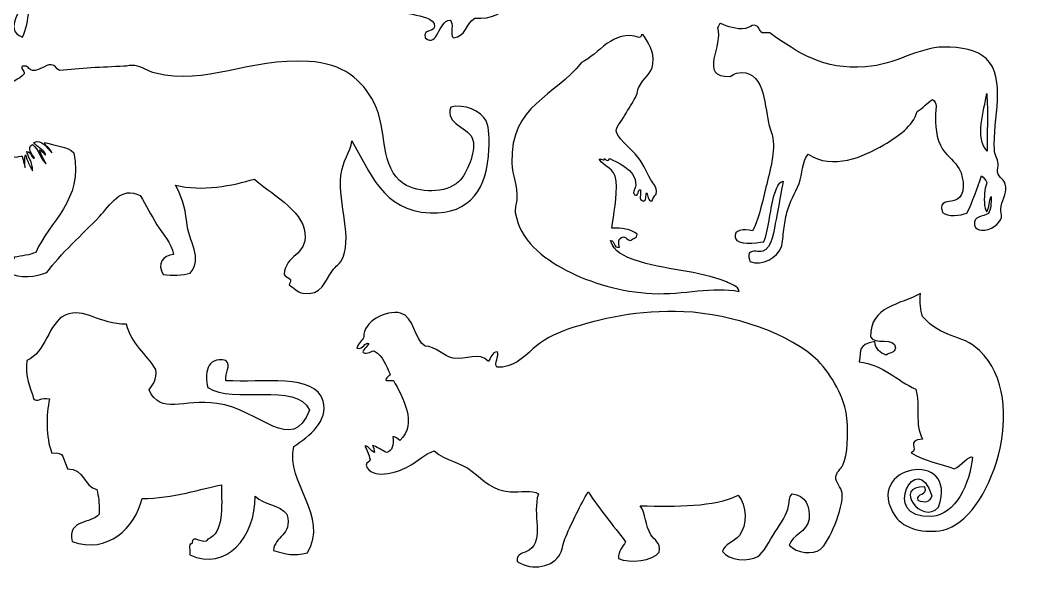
# Model space of a CAD drawing. Header units: centimetres. Extents: x -64 to 65, y -66 to 66.
# Drawn here: x 45.02 to 64.57, y 0.47 to 11.12 of the extents above; entities that cross this region are included whole.
import ezdxf

# ---------------------------------------------------------------- set-up
doc = ezdxf.new("R2010")
doc.units = ezdxf.units.CM
doc.header["$MEASUREMENT"] = 0
doc.layers.add('Layer 1', color=7, linetype='Continuous')

msp = doc.modelspace()

# ---------------------------------------------------------------- linework, layer by layer
at = {"layer": 'Layer 1'}
for points, knots in [([(48.98311, 15.5121), (48.43563, 15.17513), (47.43384, 15.29281), (46.92296, 14.9192), (46.92296, 14.9192), (46.8053, 14.89531), (46.81152, 14.99582), (46.75363, 15.03223), (46.75363, 15.03223), (46.61086, 14.89316), (46.45698, 14.76489), (46.33051, 14.60911), (46.33051, 14.60911), (46.49159, 14.48865), (46.31199, 14.40588), (46.33051, 14.24227), (46.33051, 14.24227), (46.3484, 14.08373), (46.52146, 13.97533), (46.52813, 13.8187), (46.52813, 13.8187), (46.53469, 13.65611), (46.19491, 13.05347), (46.07662, 12.85937), (46.07662, 12.85937), (45.97089, 12.68599), (45.77084, 12.56153), (45.7098, 12.40786), (45.7098, 12.40786), (46.0109, 12.12359), (45.72112, 11.64626), (45.31457, 11.75886), (45.31457, 11.75886), (45.14341, 11.52134), (45.22461, 11.09251), (45.06068, 10.79932), (45.06068, 10.79932), (44.68505, 10.92762), (45.05907, 11.40196), (45.1736, 11.56137), (45.1736, 11.56137), (45.15698, 11.76986), (44.81342, 11.79124), (44.66589, 11.70255), (44.66589, 11.70255), (44.69163, 11.41807), (44.59035, 11.1541), (44.49656, 10.91216), (44.49656, 10.91216), (44.18139, 11.11705), (44.63692, 11.46654), (44.55257, 11.70255), (44.55257, 11.70255), (44.39464, 11.72901), (44.3613, 11.63058), (44.24235, 11.61788), (44.24235, 11.61788), (43.80129, 11.89159), (42.9782, 11.78343), (43.05715, 12.57721), (43.05715, 12.57721), (43.58357, 12.76287), (44.30276, 12.46651), (44.60917, 12.88775), (44.60917, 12.88775), (44.34022, 13.00607), (43.96639, 13.1644), (43.67789, 13.16969), (43.67789, 13.16969), (43.58412, 13.16059), (43.75221, 13.04671), (43.64966, 13.02872), (43.64966, 13.02872), (43.56531, 13.21689), (43.40548, 13.44806), (43.08554, 13.48021), (43.08554, 13.48021), (43.00275, 13.80578), (42.48925, 13.93447), (42.18252, 14.12921), (42.18252, 14.12921), (42.06896, 14.14868), (42.0211, 14.10214), (41.9286, 14.10087), (41.9286, 14.10087), (41.0297, 14.42493), (39.81617, 14.43403), (38.73958, 14.58074), (38.73958, 14.58074), (39.02843, 14.89443), (39.64694, 14.74563), (40.20704, 14.83453), (40.20704, 14.83453), (40.51282, 14.88345), (40.96399, 15.00008), (41.39221, 14.97595), (41.39221, 14.97595), (41.79715, 15.13258), (42.38392, 15.08983), (42.80329, 15.11692), (42.80329, 15.11692), (43.64742, 15.17134), (43.97841, 14.61038), (44.43995, 14.2702), (44.43995, 14.2702), (44.68667, 14.20673), (44.85336, 14.06277), (45.08905, 13.98826), (45.08905, 13.98826), (45.55876, 14.07335), (45.52289, 14.66416), (46.07663, 14.66543), (46.07663, 14.66543), (46.42083, 14.92345), (46.68639, 15.25982), (47.0363, 15.51212), (47.0363, 15.51212), (47.16084, 15.55236), (47.10983, 15.41645), (47.20553, 15.42745), (47.20553, 15.42745), (47.29676, 15.47616), (47.13187, 15.50135), (47.1773, 15.5966), (47.1773, 15.5966), (47.61759, 15.76401), (48.72919, 16.05592), (48.98311, 15.5121)], [0, 0, 0, 0, 0.03030303, 0.03030303, 0.03030303, 0.03030303, 0.06060606, 0.06060606, 0.06060606, 0.06060606, 0.09090909, 0.09090909, 0.09090909, 0.09090909, 0.12121212, 0.12121212, 0.12121212, 0.12121212, 0.15151515, 0.15151515, 0.15151515, 0.15151515, 0.18181818, 0.18181818, 0.18181818, 0.18181818, 0.21212121, 0.21212121, 0.21212121, 0.21212121, 0.24242424, 0.24242424, 0.24242424, 0.24242424, 0.27272727, 0.27272727, 0.27272727, 0.27272727, 0.3030303, 0.3030303, 0.3030303, 0.3030303, 0.33333333, 0.33333333, 0.33333333, 0.33333333, 0.36363636, 0.36363636, 0.36363636, 0.36363636, 0.39393939, 0.39393939, 0.39393939, 0.39393939, 0.42424242, 0.42424242, 0.42424242, 0.42424242, 0.45454545, 0.45454545, 0.45454545, 0.45454545, 0.48484848, 0.48484848, 0.48484848, 0.48484848, 0.51515152, 0.51515152, 0.51515152, 0.51515152, 0.54545455, 0.54545455, 0.54545455, 0.54545455, 0.57575758, 0.57575758, 0.57575758, 0.57575758, 0.60606061, 0.60606061, 0.60606061, 0.60606061, 0.63636364, 0.63636364, 0.63636364, 0.63636364, 0.66666667, 0.66666667, 0.66666667, 0.66666667, 0.6969697, 0.6969697, 0.6969697, 0.6969697, 0.72727273, 0.72727273, 0.72727273, 0.72727273, 0.75757576, 0.75757576, 0.75757576, 0.75757576, 0.78787879, 0.78787879, 0.78787879, 0.78787879, 0.81818182, 0.81818182, 0.81818182, 0.81818182, 0.84848485, 0.84848485, 0.84848485, 0.84848485, 0.87878788, 0.87878788, 0.87878788, 0.87878788, 0.90909091, 0.90909091, 0.90909091, 0.90909091, 0.93939394, 0.93939394, 0.93939394, 0.93939394, 1, 1, 1, 1]), ([(48.22658, 14.72226), (49.60427, 14.71176), (51.313, 14.75592), (52.40369, 14.346), (52.40369, 14.346), (52.9717, 13.89832), (53.41421, 13.32505), (54.1841, 13.07899), (54.1841, 13.07899), (54.47551, 13.18482), (54.95155, 13.25264), (55.14274, 13.01067), (55.14274, 13.01067), (55.27437, 13.08438), (55.3974, 13.16683), (55.55382, 13.21615), (55.55382, 13.21615), (55.43052, 13.379), (55.54546, 13.63663), (55.72487, 13.69542), (55.72487, 13.69542), (55.80321, 13.62531), (55.71497, 13.38901), (55.79319, 13.31865), (55.79319, 13.31865), (57.10835, 14.31518), (59.40346, 13.51873), (60.79231, 13.07899), (60.79231, 13.07899), (60.76405, 12.89407), (60.62845, 12.9064), (60.44981, 12.94183), (60.44981, 12.94183), (59.38357, 12.63952), (58.32693, 12.93569), (57.19697, 12.77078), (57.19697, 12.77078), (56.66479, 13.06203), (55.8876, 12.75408), (55.34811, 12.63388), (55.34811, 12.63388), (55.26913, 12.57583), (55.16073, 12.54784), (55.17679, 12.39401), (55.17679, 12.39401), (54.78354, 12.45973), (54.64757, 11.99409), (54.35513, 11.84616), (54.35513, 11.84616), (54.33074, 11.63941), (54.51399, 11.64018), (54.49229, 11.43547), (54.49229, 11.43547), (54.35063, 11.25748), (54.13912, 11.14961), (53.80731, 11.16168), (53.80731, 11.16168), (53.63906, 11.06741), (53.63446, 10.80981), (53.39662, 10.78491), (53.39662, 10.78491), (53.31148, 10.83679), (53.41755, 11.08), (53.3283, 11.12752), (53.3283, 11.12752), (53.0924, 11.10646), (53.0924, 10.58147), (52.84877, 10.78491), (52.84877, 10.78491), (52.79382, 10.98806), (53.0748, 10.85553), (53.01982, 11.0592), (53.01982, 11.0592), (52.84183, 11.33736), (52.15789, 11.10979), (52.23263, 11.64091), (52.23263, 11.64091), (52.66319, 11.82638), (53.10909, 11.99664), (53.39661, 12.32565), (53.39661, 12.32565), (52.19448, 13.73519), (50.04101, 14.3059), (47.78144, 14.55143), (47.78144, 14.55143), (47.73448, 14.6858), (48.24865, 15.31943), (48.22658, 14.72226)], [0, 0, 0, 0, 0.04347826, 0.04347826, 0.04347826, 0.04347826, 0.08695652, 0.08695652, 0.08695652, 0.08695652, 0.13043478, 0.13043478, 0.13043478, 0.13043478, 0.17391304, 0.17391304, 0.17391304, 0.17391304, 0.2173913, 0.2173913, 0.2173913, 0.2173913, 0.26086957, 0.26086957, 0.26086957, 0.26086957, 0.30434783, 0.30434783, 0.30434783, 0.30434783, 0.34782609, 0.34782609, 0.34782609, 0.34782609, 0.39130435, 0.39130435, 0.39130435, 0.39130435, 0.43478261, 0.43478261, 0.43478261, 0.43478261, 0.47826087, 0.47826087, 0.47826087, 0.47826087, 0.52173913, 0.52173913, 0.52173913, 0.52173913, 0.56521739, 0.56521739, 0.56521739, 0.56521739, 0.60869565, 0.60869565, 0.60869565, 0.60869565, 0.65217391, 0.65217391, 0.65217391, 0.65217391, 0.69565217, 0.69565217, 0.69565217, 0.69565217, 0.73913043, 0.73913043, 0.73913043, 0.73913043, 0.7826087, 0.7826087, 0.7826087, 0.7826087, 0.82608696, 0.82608696, 0.82608696, 0.82608696, 0.86956522, 0.86956522, 0.86956522, 0.86956522, 0.91304348, 0.91304348, 0.91304348, 0.91304348, 1, 1, 1, 1]), ([(56.20938, 8.43717), (56.32363, 8.25873), (56.51169, 8.30266), (56.53842, 8.01601), (56.53842, 8.01601), (56.56422, 7.73931), (56.48566, 7.34773), (56.45947, 7.10788), (56.45947, 7.10788), (56.64653, 7.11349), (56.83184, 7.08933), (56.94646, 6.9894), (56.94646, 6.9894), (56.945, 6.90748), (56.85804, 6.91111), (56.81483, 6.87095), (56.81483, 6.87095), (56.75133, 6.87325), (56.74673, 6.93448), (56.6832, 6.93675), (56.6832, 6.93675), (56.55617, 6.92357), (56.59261, 6.80372), (56.60425, 6.73934), (56.60425, 6.73934), (56.47587, 6.7119), (56.52818, 6.8651), (56.43314, 6.87094), (56.43314, 6.87094), (56.48558, 6.64988), (56.70357, 6.56196), (56.90696, 6.48928), (56.90696, 6.48928), (57.4466, 6.29632), (58.14915, 6.29172), (58.67057, 6.06812), (58.67057, 6.06812), (58.7637, 6.02817), (58.89716, 5.99126), (58.92063, 5.88386), (58.92063, 5.88386), (58.40871, 5.98903), (57.84864, 5.81655), (57.23597, 5.84438), (57.23597, 5.84438), (56.64558, 5.87121), (56.03889, 6.05113), (55.57761, 6.29187), (55.57761, 6.29187), (55.11919, 6.53111), (54.67586, 6.87626), (54.59048, 7.41058), (54.59048, 7.41058), (54.57797, 7.48895), (54.61085, 7.562), (54.61683, 7.64749), (54.61683, 7.64749), (54.63792, 7.9479), (54.53349, 8.11488), (54.5247, 8.37139), (54.5247, 8.37139), (54.48636, 9.48761), (55.36502, 9.65123), (55.86714, 10.3061), (55.86714, 10.3061), (56.20491, 10.4622), (56.47552, 10.9646), (56.98588, 10.79309), (56.98588, 10.79309), (57.0375, 10.78531), (57.00133, 10.86535), (57.06483, 10.84572), (57.06483, 10.84572), (57.1613, 10.67072), (57.28017, 10.54566), (57.24911, 10.27978), (57.24911, 10.27978), (57.22694, 10.09021), (57.06467, 10.00993), (56.9727, 9.81911), (56.9727, 9.81911), (56.95135, 9.77485), (56.95513, 9.71859), (56.93322, 9.67433), (56.93322, 9.67433), (56.88009, 9.56723), (56.80553, 9.46359), (56.73581, 9.33214), (56.73581, 9.33214), (56.67644, 9.22025), (56.53737, 9.07041), (56.53835, 8.98993), (56.53835, 8.98993), (56.5397, 8.87711), (56.81399, 8.64597), (56.90691, 8.54247), (56.90691, 8.54247), (57.04804, 8.38515), (57.13099, 8.19462), (57.20962, 8.04233), (57.20962, 8.04233), (57.25407, 7.95623), (57.33736, 7.92485), (57.3149, 7.76595), (57.3149, 7.76595), (57.28352, 7.72714), (57.24354, 7.69695), (57.23595, 7.63432), (57.23595, 7.63432), (57.14485, 7.63101), (57.16076, 7.73465), (57.13065, 7.79228), (57.13065, 7.79228), (57.09969, 7.74428), (57.14192, 7.62308), (57.0517, 7.63432), (57.0517, 7.63432), (56.96756, 7.66258), (57.0241, 7.75068), (57.01222, 7.84493), (57.01222, 7.84493), (56.95584, 7.87845), (56.97616, 7.69563), (56.89377, 7.7528), (56.89377, 7.7528), (56.84157, 7.81577), (56.91816, 7.8658), (56.92007, 7.93708), (56.92007, 7.93708), (56.92864, 8.25693), (56.5324, 8.38298), (56.41995, 8.45035), (56.41995, 8.45035), (56.38894, 8.40145), (56.34383, 8.40931), (56.31467, 8.45035), (56.31467, 8.45035), (56.30746, 8.39118), (56.28024, 8.45645), (56.20938, 8.43717)], [0, 0, 0, 0, 0.02777778, 0.02777778, 0.02777778, 0.02777778, 0.05555556, 0.05555556, 0.05555556, 0.05555556, 0.08333333, 0.08333333, 0.08333333, 0.08333333, 0.11111111, 0.11111111, 0.11111111, 0.11111111, 0.13888889, 0.13888889, 0.13888889, 0.13888889, 0.16666667, 0.16666667, 0.16666667, 0.16666667, 0.19444444, 0.19444444, 0.19444444, 0.19444444, 0.22222222, 0.22222222, 0.22222222, 0.22222222, 0.25, 0.25, 0.25, 0.25, 0.27777778, 0.27777778, 0.27777778, 0.27777778, 0.30555556, 0.30555556, 0.30555556, 0.30555556, 0.33333333, 0.33333333, 0.33333333, 0.33333333, 0.36111111, 0.36111111, 0.36111111, 0.36111111, 0.38888889, 0.38888889, 0.38888889, 0.38888889, 0.41666667, 0.41666667, 0.41666667, 0.41666667, 0.44444444, 0.44444444, 0.44444444, 0.44444444, 0.47222222, 0.47222222, 0.47222222, 0.47222222, 0.5, 0.5, 0.5, 0.5, 0.52777778, 0.52777778, 0.52777778, 0.52777778, 0.55555556, 0.55555556, 0.55555556, 0.55555556, 0.58333333, 0.58333333, 0.58333333, 0.58333333, 0.61111111, 0.61111111, 0.61111111, 0.61111111, 0.63888889, 0.63888889, 0.63888889, 0.63888889, 0.66666667, 0.66666667, 0.66666667, 0.66666667, 0.69444444, 0.69444444, 0.69444444, 0.69444444, 0.72222222, 0.72222222, 0.72222222, 0.72222222, 0.75, 0.75, 0.75, 0.75, 0.77777778, 0.77777778, 0.77777778, 0.77777778, 0.80555556, 0.80555556, 0.80555556, 0.80555556, 0.83333333, 0.83333333, 0.83333333, 0.83333333, 0.86111111, 0.86111111, 0.86111111, 0.86111111, 0.88888889, 0.88888889, 0.88888889, 0.88888889, 0.91666667, 0.91666667, 0.91666667, 0.91666667, 0.94444444, 0.94444444, 0.94444444, 0.94444444, 1, 1, 1, 1]), ([(63.74008, 7.38767), (63.7808, 7.47445), (63.79355, 7.5892), (63.78942, 7.72075), (63.78942, 7.72075), (63.74751, 7.63518), (63.75801, 7.49718), (63.70303, 7.42471), (63.70303, 7.42471), (63.64816, 7.48445), (63.65223, 7.70183), (63.66604, 7.8318), (63.66604, 7.8318), (63.67279, 7.89511), (63.70054, 7.94917), (63.70303, 7.99219), (63.70303, 7.99219), (63.68168, 8.0449), (63.64977, 8.08696), (63.60437, 8.11557), (63.60437, 8.11557), (63.51237, 7.87448), (63.4357, 7.61807), (63.3206, 7.40003), (63.3206, 7.40003), (63.2017, 7.3487), (62.94674, 7.31391), (62.85189, 7.41239), (62.85189, 7.41239), (62.843, 7.45583), (62.82445, 7.4815), (62.82712, 7.51108), (62.82712, 7.51108), (62.83961, 7.64713), (62.99137, 7.60167), (63.12322, 7.65909), (63.12322, 7.65909), (63.29054, 7.73201), (63.27665, 8.05763), (63.17254, 8.25125), (63.17254, 8.25125), (63.09944, 8.38725), (62.94958, 8.48496), (62.85186, 8.63368), (62.85186, 8.63368), (62.71901, 8.83556), (62.7093, 9.1066), (62.71616, 9.33686), (62.71616, 9.33686), (62.71873, 9.42645), (62.76169, 9.51403), (62.65441, 9.59591), (62.65441, 9.59591), (62.54852, 9.52495), (62.47299, 9.42372), (62.35837, 9.36152), (62.35837, 9.36152), (62.27286, 9.07209), (62.0001, 8.88945), (61.71686, 8.72004), (61.71686, 8.72004), (61.31639, 8.48046), (60.72814, 8.22784), (60.24885, 8.53499), (60.24885, 8.53499), (60.12452, 8.38132), (60.15119, 8.15912), (60.07616, 7.96749), (60.07616, 7.96749), (60.0021, 7.77847), (59.8923, 7.61414), (59.84179, 7.41237), (59.84179, 7.41237), (59.81525, 7.3063), (59.79805, 7.19192), (59.78012, 7.07929), (59.78012, 7.07929), (59.76239, 6.96811), (59.76554, 6.83098), (59.73078, 6.73388), (59.73078, 6.73388), (59.66093, 6.53915), (59.36518, 6.36725), (59.12631, 6.4625), (59.12631, 6.4625), (59.11813, 6.52388), (59.08906, 6.55955), (59.11395, 6.62286), (59.11395, 6.62286), (59.18184, 6.69705), (59.29596, 6.63739), (59.373, 6.65988), (59.373, 6.65988), (59.55255, 6.71227), (59.59364, 7.08221), (59.63205, 7.2767), (59.63205, 7.2767), (59.68774, 7.55893), (59.73032, 7.81269), (59.76775, 8.01687), (59.76775, 8.01687), (59.67401, 7.99316), (59.63834, 7.87053), (59.60739, 7.78248), (59.60739, 7.78248), (59.5114, 7.50977), (59.50542, 7.11962), (59.39765, 6.84493), (59.39765, 6.84493), (59.23967, 6.82075), (58.87957, 6.76812), (58.84247, 6.91893), (58.84247, 6.91893), (58.80294, 7.07977), (59.01022, 7.10112), (59.17558, 7.05463), (59.17558, 7.05463), (59.27599, 7.23399), (59.35142, 7.53212), (59.42233, 7.84415), (59.42233, 7.84415), (59.48956, 8.13998), (59.62037, 8.53574), (59.57034, 8.84343), (59.57034, 8.84343), (59.55544, 8.93484), (59.50925, 9.03771), (59.48401, 9.15183), (59.48401, 9.15183), (59.40508, 9.50857), (59.40305, 10.21038), (58.86719, 10.10171), (58.86719, 10.10171), (58.82144, 10.09245), (58.79385, 10.05758), (58.74381, 10.04001), (58.74381, 10.04001), (58.10632, 10.01136), (58.6275, 10.65744), (58.49711, 10.97759), (58.49711, 10.97759), (58.52304, 11.00095), (58.52481, 11.0486), (58.55878, 11.06395), (58.55878, 11.06395), (58.69679, 11.00463), (58.85964, 10.93798), (59.03987, 10.96529), (59.03987, 10.96529), (59.12096, 10.97754), (59.15359, 11.03749), (59.21262, 11.02699), (59.21262, 11.02699), (59.3147, 11.00879), (59.2962, 10.93859), (59.36063, 10.87893), (59.36063, 10.87893), (59.40997, 10.87893), (59.45932, 10.87893), (59.50869, 10.87893), (59.50869, 10.87893), (60.07707, 10.48608), (60.52495, 10.16538), (61.35913, 10.22512), (61.35913, 10.22512), (61.95846, 10.26804), (62.35849, 10.59548), (62.87652, 10.60755), (62.87652, 10.60755), (63.209, 10.61528), (63.52938, 10.53762), (63.69072, 10.38551), (63.69072, 10.38551), (64.09855, 10.00091), (63.81711, 9.20769), (63.85108, 8.62137), (63.85108, 8.62137), (63.85645, 8.52892), (63.91495, 8.45029), (63.92511, 8.34996), (63.92511, 8.34996), (63.92948, 8.30741), (63.90193, 8.2418), (63.91278, 8.1896), (63.91278, 8.1896), (63.93659, 8.07466), (64.05796, 8.05657), (64.07314, 7.90583), (64.07314, 7.90583), (64.08751, 7.76359), (63.98554, 7.63143), (63.97448, 7.47408), (63.97448, 7.47408), (63.97109, 7.42627), (63.99874, 7.37267), (63.98681, 7.31369), (63.98681, 7.31369), (63.96366, 7.19905), (63.77276, 7.04702), (63.60441, 7.06699), (63.60441, 7.06699), (63.54424, 7.07411), (63.48127, 7.09903), (63.46871, 7.16568), (63.46871, 7.16568), (63.43579, 7.33981), (63.62774, 7.33134), (63.74008, 7.38767)], [0, 0, 0, 0, 0.01886792, 0.01886792, 0.01886792, 0.01886792, 0.03773585, 0.03773585, 0.03773585, 0.03773585, 0.05660377, 0.05660377, 0.05660377, 0.05660377, 0.0754717, 0.0754717, 0.0754717, 0.0754717, 0.09433962, 0.09433962, 0.09433962, 0.09433962, 0.11320755, 0.11320755, 0.11320755, 0.11320755, 0.13207547, 0.13207547, 0.13207547, 0.13207547, 0.1509434, 0.1509434, 0.1509434, 0.1509434, 0.16981132, 0.16981132, 0.16981132, 0.16981132, 0.18867925, 0.18867925, 0.18867925, 0.18867925, 0.20754717, 0.20754717, 0.20754717, 0.20754717, 0.22641509, 0.22641509, 0.22641509, 0.22641509, 0.24528302, 0.24528302, 0.24528302, 0.24528302, 0.26415094, 0.26415094, 0.26415094, 0.26415094, 0.28301887, 0.28301887, 0.28301887, 0.28301887, 0.30188679, 0.30188679, 0.30188679, 0.30188679, 0.32075472, 0.32075472, 0.32075472, 0.32075472, 0.33962264, 0.33962264, 0.33962264, 0.33962264, 0.35849057, 0.35849057, 0.35849057, 0.35849057, 0.37735849, 0.37735849, 0.37735849, 0.37735849, 0.39622642, 0.39622642, 0.39622642, 0.39622642, 0.41509434, 0.41509434, 0.41509434, 0.41509434, 0.43396226, 0.43396226, 0.43396226, 0.43396226, 0.45283019, 0.45283019, 0.45283019, 0.45283019, 0.47169811, 0.47169811, 0.47169811, 0.47169811, 0.49056604, 0.49056604, 0.49056604, 0.49056604, 0.50943396, 0.50943396, 0.50943396, 0.50943396, 0.52830189, 0.52830189, 0.52830189, 0.52830189, 0.54716981, 0.54716981, 0.54716981, 0.54716981, 0.56603774, 0.56603774, 0.56603774, 0.56603774, 0.58490566, 0.58490566, 0.58490566, 0.58490566, 0.60377358, 0.60377358, 0.60377358, 0.60377358, 0.62264151, 0.62264151, 0.62264151, 0.62264151, 0.64150943, 0.64150943, 0.64150943, 0.64150943, 0.66037736, 0.66037736, 0.66037736, 0.66037736, 0.67924528, 0.67924528, 0.67924528, 0.67924528, 0.69811321, 0.69811321, 0.69811321, 0.69811321, 0.71698113, 0.71698113, 0.71698113, 0.71698113, 0.73584906, 0.73584906, 0.73584906, 0.73584906, 0.75471698, 0.75471698, 0.75471698, 0.75471698, 0.77358491, 0.77358491, 0.77358491, 0.77358491, 0.79245283, 0.79245283, 0.79245283, 0.79245283, 0.81132075, 0.81132075, 0.81132075, 0.81132075, 0.83018868, 0.83018868, 0.83018868, 0.83018868, 0.8490566, 0.8490566, 0.8490566, 0.8490566, 0.86792453, 0.86792453, 0.86792453, 0.86792453, 0.88679245, 0.88679245, 0.88679245, 0.88679245, 0.90566038, 0.90566038, 0.90566038, 0.90566038, 0.9245283, 0.9245283, 0.9245283, 0.9245283, 0.94339623, 0.94339623, 0.94339623, 0.94339623, 0.96226415, 0.96226415, 0.96226415, 0.96226415, 1, 1, 1, 1]), ([(44.73416, 9.82112), (44.82211, 9.94259), (45.00184, 9.97228), (45.09518, 10.08851), (45.09518, 10.08851), (45.10809, 10.15407), (45.00691, 10.2053), (45.0684, 10.23559), (45.0684, 10.23559), (45.19088, 10.26057), (45.16122, 10.17003), (45.25557, 10.15537), (45.25557, 10.15537), (45.39051, 10.13441), (45.50523, 10.27295), (45.61659, 10.26234), (45.61659, 10.26234), (45.69798, 10.25456), (45.70946, 10.19805), (45.77703, 10.15537), (45.77703, 10.15537), (46.16708, 10.19532), (46.60907, 10.21755), (47.02041, 10.23559), (47.02041, 10.23559), (47.09214, 10.23874), (47.16149, 10.2594), (47.23435, 10.24898), (47.23435, 10.24898), (47.36831, 10.22972), (47.49459, 10.13783), (47.63546, 10.1019), (47.63546, 10.1019), (48.59783, 9.85645), (49.44981, 10.40003), (50.59027, 10.3292), (50.59027, 10.3292), (51.27022, 10.28697), (51.62794, 9.97916), (51.86048, 9.52698), (51.86048, 9.52698), (52.12826, 9.00602), (51.9584, 8.27108), (52.43539, 7.96266), (52.43539, 7.96266), (52.71119, 7.78433), (53.25943, 7.77578), (53.49161, 8.00277), (53.49161, 8.00277), (53.6642, 8.17149), (53.82083, 8.57086), (53.77241, 8.80499), (53.77241, 8.80499), (53.72145, 9.05108), (53.21755, 9.10556), (53.34458, 9.44676), (53.34458, 9.44676), (53.59392, 9.51709), (53.93534, 9.36701), (54.02644, 9.17935), (54.02644, 9.17935), (54.09362, 9.04095), (54.08788, 8.81335), (54.07991, 8.63119), (54.07991, 8.63119), (54.04731, 7.88898), (53.73725, 7.36929), (52.94339, 7.40112), (52.94339, 7.40112), (52.02412, 7.438), (51.78306, 8.19537), (51.43257, 8.79161), (51.43257, 8.79161), (51.39902, 8.57433), (51.25062, 8.40873), (51.21868, 8.12309), (51.21868, 8.12309), (51.15748, 7.57673), (51.47199, 6.8923), (51.21868, 6.46521), (51.21868, 6.46521), (51.19156, 6.41952), (51.11967, 6.37369), (51.05824, 6.29141), (51.05824, 6.29141), (50.91349, 6.0976), (50.85036, 5.78741), (50.4833, 5.85019), (50.4833, 5.85019), (50.36977, 5.86961), (50.31788, 5.95396), (50.21589, 6.01061), (50.21589, 6.01061), (50.22777, 6.04329), (50.24711, 6.06858), (50.24267, 6.11758), (50.24267, 6.11758), (50.20526, 6.15145), (50.14861, 6.16613), (50.12236, 6.21114), (50.12236, 6.21114), (50.14355, 6.61265), (50.5657, 6.55629), (50.52347, 7.01338), (50.52347, 7.01338), (50.48177, 7.46378), (49.81179, 7.80438), (49.5474, 8.05624), (49.5474, 8.05624), (49.13317, 7.92673), (48.52606, 7.81266), (48.02321, 7.93593), (48.02321, 7.93593), (48.11933, 7.75638), (48.20863, 7.53853), (48.23715, 7.2273), (48.23715, 7.2273), (48.27184, 6.84828), (48.56452, 6.52663), (48.30401, 6.23789), (48.30401, 6.23789), (48.1651, 6.19614), (47.95018, 6.18227), (47.78254, 6.21114), (47.78254, 6.21114), (47.66078, 6.40849), (47.77209, 6.58849), (47.98309, 6.59891), (47.98309, 6.59891), (47.93565, 6.83158), (47.77322, 6.99446), (47.66218, 7.17382), (47.66218, 7.17382), (47.54891, 7.35683), (47.45517, 7.54617), (47.34132, 7.73537), (47.34132, 7.73537), (46.96688, 7.93709), (46.74746, 7.54056), (46.55249, 7.33426), (46.55249, 7.33426), (46.23324, 6.99657), (45.78856, 6.6038), (45.53633, 6.25127), (45.53633, 6.25127), (45.34337, 6.16517), (44.98433, 6.13091), (44.80097, 6.25127), (44.80097, 6.25127), (44.77798, 6.36009), (44.85659, 6.46791), (44.90794, 6.54543), (44.90794, 6.54543), (45.04851, 6.57422), (45.20456, 6.5875), (45.32238, 6.63904), (45.32238, 6.63904), (45.5835, 7.24904), (46.24006, 7.64033), (46.05779, 8.56436), (46.05779, 8.56436), (45.93174, 8.69237), (45.68536, 8.70004), (45.49621, 8.76489), (45.49621, 8.76489), (45.48602, 8.69652), (45.61136, 8.64839), (45.6299, 8.56436), (45.6299, 8.56436), (45.53822, 8.64239), (45.44046, 8.84069), (45.28226, 8.76489), (45.28226, 8.76489), (45.33729, 8.66837), (45.46085, 8.6404), (45.50959, 8.53759), (45.50959, 8.53759), (45.522, 8.4734), (45.44236, 8.61868), (45.38923, 8.61781), (45.38923, 8.61781), (45.42632, 8.52124), (45.47093, 8.43207), (45.52298, 8.35042), (45.52298, 8.35042), (45.4235, 8.41149), (45.37973, 8.6439), (45.25557, 8.72478), (45.25557, 8.72478), (45.13542, 8.65329), (45.2507, 8.54547), (45.29568, 8.45739), (45.29568, 8.45739), (45.24329, 8.44546), (45.2258, 8.58336), (45.1486, 8.59108), (45.1486, 8.59108), (45.15781, 8.49181), (45.26446, 8.37828), (45.25557, 8.21675), (45.25557, 8.21675), (45.19681, 8.30507), (45.15765, 8.41297), (45.12182, 8.52425), (45.12182, 8.52425), (45.07623, 8.39781), (45.14682, 8.15979), (45.09515, 8.35045), (45.09515, 8.35045), (45.0829, 8.39554), (45.06594, 8.45993), (45.05499, 8.49753), (45.05499, 8.49753), (45.03348, 8.51378), (44.96172, 8.46663), (44.89455, 8.48414), (44.89455, 8.48414), (44.80232, 8.53005), (44.7879, 8.65376), (44.76086, 8.76492), (44.76086, 8.76492), (44.69776, 8.79987), (44.5847, 8.78484), (44.53358, 8.83175), (44.53358, 8.83175), (44.46402, 8.91978), (44.38872, 8.96809), (44.37314, 9.05905), (44.37314, 9.05905), (44.31903, 9.37372), (44.88365, 9.61804), (44.6405, 9.90138), (44.6405, 9.90138), (44.62121, 9.96423), (44.70786, 9.84052), (44.73416, 9.82112)], [0, 0, 0, 0, 0.01666667, 0.01666667, 0.01666667, 0.01666667, 0.03333333, 0.03333333, 0.03333333, 0.03333333, 0.05, 0.05, 0.05, 0.05, 0.06666667, 0.06666667, 0.06666667, 0.06666667, 0.08333333, 0.08333333, 0.08333333, 0.08333333, 0.1, 0.1, 0.1, 0.1, 0.11666667, 0.11666667, 0.11666667, 0.11666667, 0.13333333, 0.13333333, 0.13333333, 0.13333333, 0.15, 0.15, 0.15, 0.15, 0.16666667, 0.16666667, 0.16666667, 0.16666667, 0.18333333, 0.18333333, 0.18333333, 0.18333333, 0.2, 0.2, 0.2, 0.2, 0.21666667, 0.21666667, 0.21666667, 0.21666667, 0.23333333, 0.23333333, 0.23333333, 0.23333333, 0.25, 0.25, 0.25, 0.25, 0.26666667, 0.26666667, 0.26666667, 0.26666667, 0.28333333, 0.28333333, 0.28333333, 0.28333333, 0.3, 0.3, 0.3, 0.3, 0.31666667, 0.31666667, 0.31666667, 0.31666667, 0.33333333, 0.33333333, 0.33333333, 0.33333333, 0.35, 0.35, 0.35, 0.35, 0.36666667, 0.36666667, 0.36666667, 0.36666667, 0.38333333, 0.38333333, 0.38333333, 0.38333333, 0.4, 0.4, 0.4, 0.4, 0.41666667, 0.41666667, 0.41666667, 0.41666667, 0.43333333, 0.43333333, 0.43333333, 0.43333333, 0.45, 0.45, 0.45, 0.45, 0.46666667, 0.46666667, 0.46666667, 0.46666667, 0.48333333, 0.48333333, 0.48333333, 0.48333333, 0.5, 0.5, 0.5, 0.5, 0.51666667, 0.51666667, 0.51666667, 0.51666667, 0.53333333, 0.53333333, 0.53333333, 0.53333333, 0.55, 0.55, 0.55, 0.55, 0.56666667, 0.56666667, 0.56666667, 0.56666667, 0.58333333, 0.58333333, 0.58333333, 0.58333333, 0.6, 0.6, 0.6, 0.6, 0.61666667, 0.61666667, 0.61666667, 0.61666667, 0.63333333, 0.63333333, 0.63333333, 0.63333333, 0.65, 0.65, 0.65, 0.65, 0.66666667, 0.66666667, 0.66666667, 0.66666667, 0.68333333, 0.68333333, 0.68333333, 0.68333333, 0.7, 0.7, 0.7, 0.7, 0.71666667, 0.71666667, 0.71666667, 0.71666667, 0.73333333, 0.73333333, 0.73333333, 0.73333333, 0.75, 0.75, 0.75, 0.75, 0.76666667, 0.76666667, 0.76666667, 0.76666667, 0.78333333, 0.78333333, 0.78333333, 0.78333333, 0.8, 0.8, 0.8, 0.8, 0.81666667, 0.81666667, 0.81666667, 0.81666667, 0.83333333, 0.83333333, 0.83333333, 0.83333333, 0.85, 0.85, 0.85, 0.85, 0.86666667, 0.86666667, 0.86666667, 0.86666667, 0.88333333, 0.88333333, 0.88333333, 0.88333333, 0.9, 0.9, 0.9, 0.9, 0.91666667, 0.91666667, 0.91666667, 0.91666667, 0.93333333, 0.93333333, 0.93333333, 0.93333333, 0.95, 0.95, 0.95, 0.95, 0.96666667, 0.96666667, 0.96666667, 0.96666667, 1, 1, 1, 1]), ([(63.7154, 8.59666), (63.7072, 8.96263), (63.73188, 9.36149), (63.70307, 9.70693), (63.70307, 9.70693), (63.65745, 9.38628), (63.46465, 8.84028), (63.7154, 8.59666)], [0, 0, 0, 0, 0.33333333, 0.33333333, 0.33333333, 0.33333333, 1, 1, 1, 1]), ([(61.54245, 4.91958), (61.55015, 4.76617), (61.64347, 4.69855), (61.76208, 4.65603), (61.76208, 4.65603), (61.82042, 4.70016), (61.92549, 4.69757), (61.93774, 4.78779), (61.93774, 4.78779), (61.93816, 5.0224), (61.52113, 4.8397), (61.45461, 5.00739), (61.45461, 5.00739), (61.45731, 5.605), (62.03405, 5.6285), (62.42089, 5.84191), (62.42089, 5.84191), (62.41226, 5.67223), (62.41933, 5.51825), (62.46481, 5.40268), (62.46481, 5.40268), (62.83517, 4.96202), (63.20765, 5.0814), (63.56283, 4.74387), (63.56283, 4.74387), (64.57476, 3.78206), (63.76182, 1.46375), (62.86007, 1.27404), (62.86007, 1.27404), (62.51074, 1.20057), (62.10312, 1.29608), (61.93771, 1.53757), (61.93771, 1.53757), (61.26464, 2.52039), (63.1826, 2.87578), (62.77223, 1.71325), (62.77223, 1.71325), (62.44409, 1.36276), (61.87947, 2.13814), (62.50873, 2.10854), (62.50873, 2.10854), (62.56874, 1.91677), (62.33866, 2.01506), (62.37697, 1.84501), (62.37697, 1.84501), (62.50725, 1.78722), (62.59364, 1.80614), (62.64047, 1.93285), (62.64047, 1.93285), (62.37351, 2.89194), (61.60561, 1.4721), (62.64047, 1.53756), (62.64047, 1.53756), (63.10712, 1.56706), (63.37241, 2.17052), (63.43107, 2.67953), (63.43107, 2.67953), (63.36323, 2.73017), (63.19858, 2.50401), (63.07973, 2.45993), (63.07973, 2.45993), (62.7952, 2.55608), (62.47476, 2.61627), (62.24521, 2.76738), (62.24521, 2.76738), (62.40467, 2.83781), (62.12837, 3.01802), (62.46484, 3.03091), (62.46484, 3.03091), (62.29694, 3.32669), (62.4329, 3.66572), (62.33308, 3.99719), (62.33308, 3.99719), (61.95436, 4.16017), (61.72329, 4.47085), (61.23501, 4.52424), (61.23501, 4.52424), (61.2993, 4.76705), (61.1864, 4.83777), (61.54245, 4.91958)], [0, 0, 0, 0, 0.04761905, 0.04761905, 0.04761905, 0.04761905, 0.0952381, 0.0952381, 0.0952381, 0.0952381, 0.14285714, 0.14285714, 0.14285714, 0.14285714, 0.19047619, 0.19047619, 0.19047619, 0.19047619, 0.23809524, 0.23809524, 0.23809524, 0.23809524, 0.28571429, 0.28571429, 0.28571429, 0.28571429, 0.33333333, 0.33333333, 0.33333333, 0.33333333, 0.38095238, 0.38095238, 0.38095238, 0.38095238, 0.42857143, 0.42857143, 0.42857143, 0.42857143, 0.47619048, 0.47619048, 0.47619048, 0.47619048, 0.52380952, 0.52380952, 0.52380952, 0.52380952, 0.57142857, 0.57142857, 0.57142857, 0.57142857, 0.61904762, 0.61904762, 0.61904762, 0.61904762, 0.66666667, 0.66666667, 0.66666667, 0.66666667, 0.71428571, 0.71428571, 0.71428571, 0.71428571, 0.76190476, 0.76190476, 0.76190476, 0.76190476, 0.80952381, 0.80952381, 0.80952381, 0.80952381, 0.85714286, 0.85714286, 0.85714286, 0.85714286, 0.9047619, 0.9047619, 0.9047619, 0.9047619, 1, 1, 1, 1]), ([(47.07189, 5.25285), (47.17066, 4.87058), (47.45805, 4.6769), (47.64037, 4.37819), (47.64037, 4.37819), (47.67225, 4.17137), (47.57801, 4.09072), (47.50916, 3.9846), (47.50916, 3.9846), (47.73271, 3.48758), (48.17583, 3.81233), (48.82107, 3.72224), (48.82107, 3.72224), (49.66623, 3.60434), (50.26575, 2.71315), (50.61405, 3.59109), (50.61405, 3.59109), (50.36875, 4.14748), (49.11728, 3.69774), (48.64616, 4.02831), (48.64616, 4.02831), (48.57959, 4.27607), (48.61277, 4.62913), (48.99602, 4.55311), (48.99602, 4.55311), (49.10783, 4.43608), (48.96967, 4.32258), (48.99602, 4.1596), (48.99602, 4.1596), (49.68759, 4.11743), (50.7297, 4.30652), (50.87641, 3.76601), (50.87641, 3.76601), (50.97992, 3.38477), (50.61595, 3.08815), (50.30793, 2.89138), (50.30793, 2.89138), (50.15048, 2.17513), (51.00643, 1.54735), (50.57034, 0.83607), (50.57034, 0.83607), (50.30033, 0.76103), (50.16447, 0.81239), (49.91436, 0.87978), (49.91436, 0.87978), (49.94169, 1.1731), (50.28163, 1.15386), (50.17675, 1.57947), (50.17675, 1.57947), (50.04179, 1.76521), (49.71701, 1.76113), (49.5645, 1.92936), (49.5645, 1.92936), (49.56299, 1.1413), (49.00514, 0.46836), (48.2963, 0.79231), (48.2963, 0.79231), (48.32024, 0.85592), (48.24518, 1.01832), (48.34006, 1.01101), (48.34006, 1.01101), (48.34186, 1.23077), (48.57205, 0.95092), (48.64613, 1.09851), (48.64613, 1.09851), (48.95876, 1.22313), (48.91455, 1.70467), (48.90854, 2.14801), (48.90854, 2.14801), (48.54458, 2.08533), (47.96017, 1.8748), (47.37798, 1.88557), (47.37798, 1.88557), (47.23656, 1.31854), (46.70954, 0.80033), (46.02231, 1.05475), (46.02231, 1.05475), (45.9323, 1.49467), (46.39045, 1.3863), (46.54708, 1.5795), (46.54708, 1.5795), (46.5519, 1.8407), (46.52962, 1.90533), (46.50337, 2.06054), (46.50337, 2.06054), (46.23487, 2.11274), (46.26427, 2.46281), (45.93486, 2.45413), (45.93486, 2.45413), (45.83876, 2.64923), (45.89287, 2.79928), (45.62876, 2.7602), (45.62876, 2.7602), (45.51094, 3.07939), (45.52092, 3.49683), (45.58505, 3.80975), (45.58505, 3.80975), (45.42548, 3.84867), (45.35208, 3.73257), (45.27893, 3.80975), (45.27893, 3.80975), (45.21744, 4.03981), (45.1064, 4.22028), (45.14778, 4.55315), (45.14778, 4.55315), (45.51918, 4.69139), (45.55897, 5.28065), (45.89115, 5.42778), (45.89115, 5.42778), (46.26356, 5.59263), (46.5527, 5.23806), (47.07189, 5.25285)], [0, 0, 0, 0, 0.03448276, 0.03448276, 0.03448276, 0.03448276, 0.06896552, 0.06896552, 0.06896552, 0.06896552, 0.10344828, 0.10344828, 0.10344828, 0.10344828, 0.13793103, 0.13793103, 0.13793103, 0.13793103, 0.17241379, 0.17241379, 0.17241379, 0.17241379, 0.20689655, 0.20689655, 0.20689655, 0.20689655, 0.24137931, 0.24137931, 0.24137931, 0.24137931, 0.27586207, 0.27586207, 0.27586207, 0.27586207, 0.31034483, 0.31034483, 0.31034483, 0.31034483, 0.34482759, 0.34482759, 0.34482759, 0.34482759, 0.37931034, 0.37931034, 0.37931034, 0.37931034, 0.4137931, 0.4137931, 0.4137931, 0.4137931, 0.44827586, 0.44827586, 0.44827586, 0.44827586, 0.48275862, 0.48275862, 0.48275862, 0.48275862, 0.51724138, 0.51724138, 0.51724138, 0.51724138, 0.55172414, 0.55172414, 0.55172414, 0.55172414, 0.5862069, 0.5862069, 0.5862069, 0.5862069, 0.62068966, 0.62068966, 0.62068966, 0.62068966, 0.65517241, 0.65517241, 0.65517241, 0.65517241, 0.68965517, 0.68965517, 0.68965517, 0.68965517, 0.72413793, 0.72413793, 0.72413793, 0.72413793, 0.75862069, 0.75862069, 0.75862069, 0.75862069, 0.79310345, 0.79310345, 0.79310345, 0.79310345, 0.82758621, 0.82758621, 0.82758621, 0.82758621, 0.86206897, 0.86206897, 0.86206897, 0.86206897, 0.89655172, 0.89655172, 0.89655172, 0.89655172, 0.93103448, 0.93103448, 0.93103448, 0.93103448, 1, 1, 1, 1]), ([(51.8282, 2.9105), (51.90075, 2.90129), (52.00544, 2.80699), (52.10006, 2.77458), (52.10006, 2.77458), (52.21907, 2.79604), (52.23788, 2.91764), (52.22238, 3.07359), (52.22238, 3.07359), (52.2613, 3.09195), (52.32025, 3.03155), (52.3583, 3.00562), (52.3583, 3.00562), (52.71446, 3.31669), (52.40399, 3.86409), (52.23598, 4.16092), (52.23598, 4.16092), (52.19066, 4.16092), (52.14539, 4.16092), (52.10006, 4.16092), (52.10006, 4.16092), (52.04328, 4.17918), (52.15488, 4.24609), (52.16801, 4.28321), (52.16801, 4.28321), (52.0966, 4.46101), (52.02844, 4.64204), (51.869, 4.73176), (51.869, 4.73176), (51.82095, 4.75708), (51.72591, 4.65183), (51.65154, 4.70453), (51.65154, 4.70453), (51.60989, 4.73625), (51.74182, 4.81999), (51.7602, 4.88125), (51.7602, 4.88125), (51.67416, 4.9098), (51.65855, 4.75872), (51.52917, 4.78611), (51.52917, 4.78611), (51.54886, 4.88424), (51.62188, 4.92899), (51.66509, 5.00357), (51.66509, 5.00357), (51.63657, 5.29797), (52.09107, 5.53385), (52.37187, 5.46572), (52.37187, 5.46572), (52.62984, 5.40309), (52.64426, 4.95111), (52.84759, 4.82691), (52.84759, 4.82691), (53.0501, 4.83286), (53.20039, 4.62675), (53.39123, 4.59585), (53.39123, 4.59585), (53.63417, 4.55651), (53.89373, 4.72931), (54.07084, 4.5279), (54.07084, 4.5279), (54.11905, 4.60193), (54.13275, 4.71057), (54.24748, 4.71816), (54.24748, 4.71816), (54.28143, 4.6305), (54.17369, 4.49255), (54.23388, 4.41915), (54.23388, 4.41915), (54.53826, 4.4064), (54.73701, 4.5952), (54.92706, 4.7725), (54.92706, 4.7725), (55.10933, 4.94252), (55.35153, 5.06542), (55.60667, 5.1531), (55.60667, 5.1531), (56.21474, 5.36196), (56.98488, 5.5309), (57.84928, 5.49285), (57.84928, 5.49285), (58.79223, 5.45139), (59.93536, 5.05547), (60.44524, 4.54146), (60.44524, 4.54146), (60.6939, 4.29074), (60.96861, 3.81502), (61.00248, 3.42696), (61.00248, 3.42696), (61.02949, 3.11748), (61.01907, 2.74354), (60.92094, 2.52992), (60.92094, 2.52992), (60.88885, 2.46012), (60.79124, 2.38424), (60.78502, 2.29889), (60.78502, 2.29889), (60.77743, 2.19382), (60.89151, 2.10453), (60.90734, 1.98628), (60.90734, 1.98628), (60.94481, 1.70627), (60.64747, 1.02531), (60.48596, 0.89895), (60.48596, 0.89895), (60.3534, 0.79521), (60.02479, 0.82577), (59.88795, 0.98049), (59.88795, 0.98049), (59.93269, 1.17985), (60.23646, 1.23745), (60.2685, 1.48341), (60.2685, 1.48341), (60.29853, 1.71376), (60.19971, 1.96098), (59.94232, 1.97268), (59.94232, 1.97268), (59.87541, 1.91521), (59.8938, 1.82338), (59.87437, 1.74165), (59.87437, 1.74165), (59.83421, 1.57245), (59.73438, 1.41026), (59.61614, 1.23876), (59.61614, 1.23876), (59.4993, 1.06932), (59.39601, 0.8354), (59.27631, 0.76307), (59.27631, 0.76307), (59.09967, 0.65634), (58.71076, 0.68557), (58.59675, 0.85824), (58.59675, 0.85824), (58.63588, 1.01051), (58.81167, 1.03527), (58.92293, 1.17082), (58.92293, 1.17082), (59.07589, 1.35709), (59.07181, 1.75756), (58.89576, 1.94555), (58.89576, 1.94555), (58.42628, 1.71735), (57.71522, 1.73073), (57.00658, 1.74166), (57.00658, 1.74166), (57.10948, 1.59881), (57.10429, 1.35881), (57.21044, 1.18439), (57.21044, 1.18439), (57.27566, 1.07721), (57.40697, 1.04382), (57.37358, 0.84459), (57.37358, 0.84459), (57.25235, 0.67655), (56.80049, 0.62435), (56.5852, 0.7223), (56.5852, 0.7223), (56.58287, 0.87867), (56.67124, 0.94434), (56.72117, 1.04848), (56.72117, 1.04848), (56.48072, 1.36982), (56.21986, 1.67073), (56.00079, 2.01349), (56.00079, 2.01349), (55.85029, 1.76243), (55.69398, 1.44337), (55.56587, 1.14365), (55.56587, 1.14365), (55.5201, 1.03652), (55.50541, 0.91568), (55.45715, 0.81745), (55.45715, 0.81745), (55.33293, 0.56469), (54.91997, 0.47018), (54.62805, 0.66793), (54.62805, 0.66793), (54.59662, 0.83054), (54.76939, 0.82292), (54.85908, 0.88542), (54.85908, 0.88542), (55.16303, 1.09701), (54.90586, 1.57381), (55.03582, 1.97273), (55.03582, 1.97273), (54.92946, 2.06277), (54.67371, 2.00054), (54.49213, 2.01353), (54.49213, 2.01353), (54.15116, 2.03795), (53.97847, 2.23165), (53.75823, 2.40765), (53.75823, 2.40765), (53.53524, 2.58582), (53.25113, 2.60543), (53.02422, 2.8018), (53.02422, 2.8018), (52.85825, 2.75997), (52.71029, 2.60598), (52.52135, 2.50279), (52.52135, 2.50279), (52.28838, 2.37553), (51.80671, 2.23424), (51.7059, 2.52996), (51.7059, 2.52996), (51.7073, 2.59198), (51.77726, 2.58542), (51.78744, 2.6387), (51.78744, 2.6387), (51.75312, 2.7267), (51.72611, 2.82203), (51.67867, 2.89696), (51.67867, 2.89696), (51.71902, 2.93863), (51.79855, 2.79263), (51.86898, 2.77462), (51.86898, 2.77462), (51.8618, 2.82625), (51.84862, 2.87197), (51.8282, 2.9105)], [0, 0, 0, 0, 0.01785714, 0.01785714, 0.01785714, 0.01785714, 0.03571429, 0.03571429, 0.03571429, 0.03571429, 0.05357143, 0.05357143, 0.05357143, 0.05357143, 0.07142857, 0.07142857, 0.07142857, 0.07142857, 0.08928571, 0.08928571, 0.08928571, 0.08928571, 0.10714286, 0.10714286, 0.10714286, 0.10714286, 0.125, 0.125, 0.125, 0.125, 0.14285714, 0.14285714, 0.14285714, 0.14285714, 0.16071429, 0.16071429, 0.16071429, 0.16071429, 0.17857143, 0.17857143, 0.17857143, 0.17857143, 0.19642857, 0.19642857, 0.19642857, 0.19642857, 0.21428571, 0.21428571, 0.21428571, 0.21428571, 0.23214286, 0.23214286, 0.23214286, 0.23214286, 0.25, 0.25, 0.25, 0.25, 0.26785714, 0.26785714, 0.26785714, 0.26785714, 0.28571429, 0.28571429, 0.28571429, 0.28571429, 0.30357143, 0.30357143, 0.30357143, 0.30357143, 0.32142857, 0.32142857, 0.32142857, 0.32142857, 0.33928571, 0.33928571, 0.33928571, 0.33928571, 0.35714286, 0.35714286, 0.35714286, 0.35714286, 0.375, 0.375, 0.375, 0.375, 0.39285714, 0.39285714, 0.39285714, 0.39285714, 0.41071429, 0.41071429, 0.41071429, 0.41071429, 0.42857143, 0.42857143, 0.42857143, 0.42857143, 0.44642857, 0.44642857, 0.44642857, 0.44642857, 0.46428571, 0.46428571, 0.46428571, 0.46428571, 0.48214286, 0.48214286, 0.48214286, 0.48214286, 0.5, 0.5, 0.5, 0.5, 0.51785714, 0.51785714, 0.51785714, 0.51785714, 0.53571429, 0.53571429, 0.53571429, 0.53571429, 0.55357143, 0.55357143, 0.55357143, 0.55357143, 0.57142857, 0.57142857, 0.57142857, 0.57142857, 0.58928571, 0.58928571, 0.58928571, 0.58928571, 0.60714286, 0.60714286, 0.60714286, 0.60714286, 0.625, 0.625, 0.625, 0.625, 0.64285714, 0.64285714, 0.64285714, 0.64285714, 0.66071429, 0.66071429, 0.66071429, 0.66071429, 0.67857143, 0.67857143, 0.67857143, 0.67857143, 0.69642857, 0.69642857, 0.69642857, 0.69642857, 0.71428571, 0.71428571, 0.71428571, 0.71428571, 0.73214286, 0.73214286, 0.73214286, 0.73214286, 0.75, 0.75, 0.75, 0.75, 0.76785714, 0.76785714, 0.76785714, 0.76785714, 0.78571429, 0.78571429, 0.78571429, 0.78571429, 0.80357143, 0.80357143, 0.80357143, 0.80357143, 0.82142857, 0.82142857, 0.82142857, 0.82142857, 0.83928571, 0.83928571, 0.83928571, 0.83928571, 0.85714286, 0.85714286, 0.85714286, 0.85714286, 0.875, 0.875, 0.875, 0.875, 0.89285714, 0.89285714, 0.89285714, 0.89285714, 0.91071429, 0.91071429, 0.91071429, 0.91071429, 0.92857143, 0.92857143, 0.92857143, 0.92857143, 0.94642857, 0.94642857, 0.94642857, 0.94642857, 0.96428571, 0.96428571, 0.96428571, 0.96428571, 1, 1, 1, 1])]:
    msp.add_open_spline(points, degree=3, knots=knots, dxfattribs=at)

doc.saveas('drawing.dxf')
